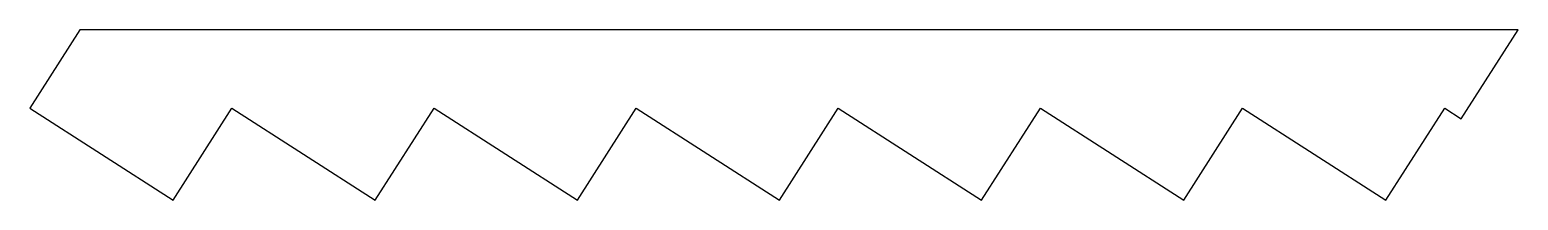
# Model space of a CAD drawing. Header units: metres. Extents: x 90 to 2364, y 0 to 260.
import ezdxf

# ---------------------------------------------------------------- set-up
doc = ezdxf.new("R2010")
doc.units = ezdxf.units.M

msp = doc.modelspace()

# ---------------------------------------------------------------- linework, layer by layer
msp.add_lwpolyline([(89.9, 140.3), (308.8, 0), (398.7, 140.3), (617.6, 0), (707.5, 140.3), (926.4, 0), (1016.3, 140.3), (1235.2, 0), (1325.1, 140.3), (1544, 0), (1633.9, 140.3), (1852.8, 0), (1942.7, 140.3), (2161.6, 0), (2251.5, 140.3), (2276.7, 124.1), (2363.8, 260), (166.6, 260)], close=True)

doc.saveas('drawing.dxf')
